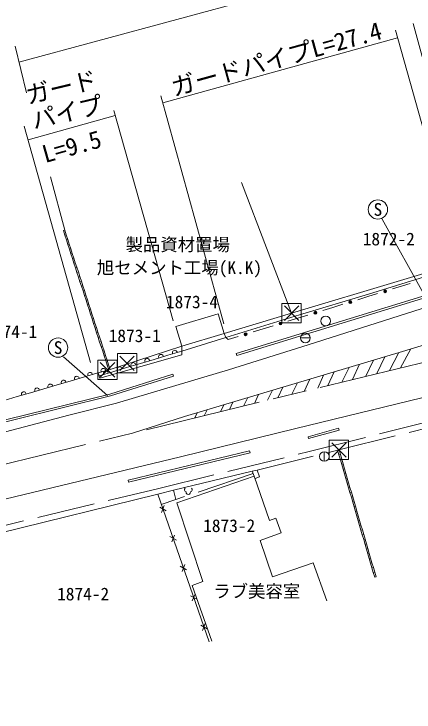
# Model space of a CAD drawing. Units: millimetres, scale not verified. Extents: x 40000 to 680000, y 20000 to 380000.
# Drawn here: x 199971 to 241381, y 264474 to 336778 of the extents above; entities that cross this region are included whole.
import ezdxf
from ezdxf.enums import TextEntityAlignment as Align

# ---------------------------------------------------------------- set-up
doc = ezdxf.new("R2010")
doc.units = ezdxf.units.MM
doc.header["$LTSCALE"] = 1000
doc.linetypes.add('CHAIN', pattern=[18.5, 12, -1.5, 3.5, -1.5])
doc.linetypes.add('DASHED', pattern=[7.5, 6, -1.5])
for name, color, linetype, lineweight in [('M-BGD', 7, 'Continuous', 13), ('M-BGD-EXST', 7, 'Continuous', 13), ('M-BMK', 2, 'CHAIN', 13), ('M-STR-HTXT', 7, 'Continuous', 13), ('M-STR-STRC', 7, 'Continuous', 13)]:
    doc.layers.add(name, color=color, linetype=linetype, lineweight=lineweight)
doc.layers.add('M-BMK-HTXT', color=7, linetype='Continuous')
doc.styles.add('ＭＳ ゴシック', font='')
doc.styles.get('ＭＳ ゴシック').set_extended_font_data('MS Gothic')

msp = doc.modelspace()

# ---------------------------------------------------------------- linework, layer by layer
at = {"layer": 'M-BGD'}
for p, q in [((205226, 314380), (203736, 319919)), ((205083, 314334), (205226, 314380)), ((205240, 313853), (205083, 314334)), ((205382, 313900), (205226, 314380)), ((205240, 313853), (205382, 313900)), ((205396, 313373), (205240, 313853)), ((205539, 313419), (205382, 313900)), ((205396, 313373), (205539, 313419)), ((205553, 312892), (205396, 313373)), ((205695, 312939), (205539, 313419)), ((205553, 312892), (205695, 312939)), ((205709, 312412), (205553, 312892)), ((205852, 312458), (205695, 312939)), ((205709, 312412), (205852, 312458)), ((205866, 311931), (205709, 312412)), ((206008, 311978), (205852, 312458)), ((205866, 311931), (206008, 311978)), ((206022, 311451), (205866, 311931)), ((206165, 311497), (206008, 311978)), ((206022, 311451), (206165, 311497)), ((206179, 310970), (206022, 311451)), ((206321, 311016), (206165, 311497)), ((206179, 310970), (206321, 311016)), ((206335, 310489), (206179, 310970)), ((206478, 310536), (206321, 311016)), ((206335, 310489), (206478, 310536)), ((206492, 310009), (206335, 310489)), ((206635, 310055), (206478, 310536)), ((206492, 310009), (206635, 310055)), ((206648, 309528), (206492, 310009)), ((206791, 309575), (206635, 310055)), ((206648, 309528), (206791, 309575)), ((206805, 309048), (206648, 309528)), ((206948, 309094), (206791, 309575)), ((206805, 309048), (206948, 309094)), ((206961, 308567), (206805, 309048)), ((207104, 308614), (206948, 309094)), ((240194, 308613), (240998, 308855)), ((206961, 308567), (207104, 308614)), ((207118, 308087), (206961, 308567)), ((207261, 308133), (207104, 308614)), ((207118, 308087), (207261, 308133)), ((207275, 307606), (207118, 308087)), ((207417, 307653), (207261, 308133)), ((240194, 308613), (239163, 308294)), ((207275, 307606), (207417, 307653)), ((207431, 307126), (207275, 307606)), ((207574, 307172), (207417, 307653)), ((236584, 307499), (235552, 307180)), ((236584, 307499), (237615, 307817)), ((207431, 307126), (207574, 307172)), ((207588, 306645), (207431, 307126)), ((207730, 306691), (207574, 307172)), ((207588, 306645), (207730, 306691)), ((207744, 306164), (207588, 306645)), ((207887, 306211), (207730, 306691)), ((232974, 306385), (234005, 306703)), ((207744, 306164), (207887, 306211)), ((207901, 305684), (207744, 306164)), ((208043, 305730), (207887, 306211)), ((232974, 306385), (231942, 306067)), ((207901, 305684), (208043, 305730)), ((208057, 305203), (207901, 305684)), ((208200, 305250), (208043, 305730)), ((208057, 305203), (208200, 305250)), ((208214, 304723), (208057, 305203)), ((208356, 304769), (208200, 305250)), ((229363, 305271), (228332, 304953)), ((229363, 305271), (230395, 305589)), ((208214, 304723), (208356, 304769)), ((208370, 304242), (208214, 304723)), ((208513, 304289), (208356, 304769)), ((225753, 304157), (226784, 304475)), ((208370, 304242), (208513, 304289)), ((208527, 303762), (208370, 304242)), ((208669, 303808), (208513, 304289)), ((208527, 303762), (208669, 303808)), ((208683, 303281), (208527, 303762)), ((208826, 303328), (208669, 303808)), ((217339, 302358), (221733, 303688)), ((221733, 303688), (221889, 303260)), ((225753, 304157), (224721, 303839)), ((208683, 303281), (208826, 303328)), ((208840, 302801), (208683, 303281)), ((208982, 302847), (208826, 303328)), ((221889, 303260), (222142, 303043)), ((222142, 303043), (223174, 303361)), ((208840, 302801), (208982, 302847)), ((208996, 302320), (208840, 302801)), ((209139, 302366), (208982, 302847)), ((208996, 302320), (209139, 302366)), ((209153, 301839), (208996, 302320)), ((209295, 301886), (209139, 302366)), ((209922, 299964), (217339, 302358)), ((217339, 302358), (217344, 301476)), ((209153, 301839), (209295, 301886)), ((209309, 301359), (209153, 301839)), ((209452, 301405), (209295, 301886)), ((215914, 301430), (217342, 301856)), ((222976, 301608), (223035, 301417)), ((217344, 301476), (208854, 299039)), ((209309, 301359), (209452, 301405)), ((209466, 300878), (209309, 301359)), ((209609, 300925), (209452, 301405)), ((209466, 300878), (209609, 300925)), ((209622, 300398), (209466, 300878)), ((209765, 300444), (209609, 300925)), ((213059, 300578), (214487, 301004)), ((214487, 301004), (215914, 301430)), ((209622, 300398), (209765, 300444)), ((209779, 299917), (209622, 300398)), ((209922, 299964), (209765, 300444)), ((210205, 299726), (211632, 300152)), ((211632, 300152), (213059, 300578)), ((208549, 299561), (207177, 299158)), ((209922, 299964), (208549, 299561)), ((208854, 299039), (208688, 299601)), ((208777, 299300), (210205, 299726)), ((209779, 299917), (209922, 299964)), ((216423, 299459), (216483, 299268)), ((205805, 298754), (204433, 298351)), ((207177, 299158), (205805, 298754)), ((203061, 297948), (201689, 297545)), ((204433, 298351), (203061, 297948)), ((201689, 297545), (200317, 297142)), ((200317, 297142), (198945, 296739)), ((230413, 292987), (233573, 293861)), ((230467, 292794), (233626, 293668)), ((233573, 293861), (233626, 293668)), ((230413, 292987), (230467, 292794)), ((211782, 288482), (224357, 291518)), ((224357, 291518), (224404, 291324)), ((233612, 291098), (233470, 291586)), ((233756, 291140), (233616, 291621)), ((211829, 288288), (224404, 291324)), ((233756, 291140), (233612, 291098)), ((233754, 290611), (233612, 291098)), ((233898, 290653), (233756, 291140)), ((233898, 290653), (233754, 290611)), ((233896, 290124), (233754, 290611)), ((234040, 290166), (233896, 290124)), ((234039, 289637), (233896, 290124)), ((234040, 290166), (233898, 290653)), ((234183, 289679), (234040, 290166)), ((216479, 287447), (224636, 289429)), ((225131, 289533), (224636, 289429)), ((224835, 288890), (224636, 289429)), ((225390, 288829), (225131, 289533)), ((234183, 289679), (234039, 289637)), ((234181, 289150), (234039, 289637)), ((234325, 289192), (234183, 289679)), ((224921, 288657), (225390, 288829)), ((234325, 289192), (234181, 289150)), ((234323, 288663), (234181, 289150)), ((234467, 288705), (234323, 288663)), ((234465, 288176), (234323, 288663)), ((234467, 288705), (234325, 289192)), ((234609, 288218), (234467, 288705)), ((211782, 288482), (211829, 288288)), ((234609, 288218), (234465, 288176)), ((234607, 287689), (234465, 288176)), ((234751, 287731), (234609, 288218)), ((234751, 287731), (234607, 287689)), ((234749, 287201), (234607, 287689)), ((234893, 287243), (234749, 287201)), ((234892, 286714), (234749, 287201)), ((234893, 287243), (234751, 287731)), ((235036, 286756), (234893, 287243)), ((195225, 282214), (214857, 287036)), ((220168, 271754), (214857, 287036)), ((235036, 286756), (234892, 286714)), ((235034, 286227), (234892, 286714)), ((235178, 286269), (235036, 286756)), ((215718, 285320), (215058, 285696)), ((215246, 285156), (215530, 285860)), ((235178, 286269), (235034, 286227)), ((235176, 285740), (235034, 286227)), ((235320, 285782), (235176, 285740)), ((235318, 285253), (235176, 285740)), ((235320, 285782), (235178, 286269)), ((235462, 285295), (235320, 285782)), ((235462, 285295), (235318, 285253)), ((235460, 284766), (235318, 285253)), ((235604, 284808), (235462, 285295)), ((235604, 284808), (235460, 284766)), ((235603, 284279), (235460, 284766)), ((235747, 284321), (235603, 284279)), ((235745, 283792), (235603, 284279)), ((235747, 284321), (235604, 284808)), ((235889, 283834), (235747, 284321)), ((235889, 283834), (235745, 283792)), ((235887, 283304), (235745, 283792)), ((236031, 283346), (235889, 283834)), ((216308, 282099), (216592, 282804)), ((236031, 283346), (235887, 283304)), ((236029, 282817), (235887, 283304)), ((236173, 282859), (236029, 282817)), ((236171, 282330), (236029, 282817)), ((236173, 282859), (236031, 283346)), ((236315, 282372), (236173, 282859)), ((216780, 282263), (216120, 282639)), ((236315, 282372), (236171, 282330)), ((236314, 281843), (236171, 282330)), ((236458, 281885), (236315, 282372)), ((236458, 281885), (236314, 281843)), ((236456, 281356), (236314, 281843)), ((236600, 281398), (236456, 281356)), ((236598, 280869), (236456, 281356)), ((236600, 281398), (236458, 281885)), ((236742, 280911), (236600, 281398)), ((236742, 280911), (236598, 280869)), ((236740, 280382), (236598, 280869)), ((236884, 280424), (236742, 280911)), ((236884, 280424), (236740, 280382)), ((236882, 279895), (236740, 280382)), ((237026, 279937), (236882, 279895)), ((237025, 279407), (236882, 279895)), ((237026, 279937), (236884, 280424)), ((237169, 279449), (237026, 279937)), ((217842, 279207), (217182, 279583)), ((217370, 279043), (217655, 279747)), ((237169, 279449), (237025, 279407)), ((237167, 278920), (237025, 279407)), ((237311, 278962), (237169, 279449)), ((237311, 278962), (237167, 278920)), ((237309, 278433), (237167, 278920)), ((237453, 278475), (237309, 278433)), ((237453, 278475), (237311, 278962)), ((218905, 276151), (218245, 276527)), ((218432, 275986), (218717, 276691)), ((219967, 273094), (219307, 273470)), ((219494, 272930), (219779, 273634))]:
    msp.add_line(p, q, dxfattribs=at)
at = {"layer": 'M-BGD', "linetype": 'DASHED'}
for p, q in [((221116, 305726), (216722, 304397)), ((221733, 303688), (221116, 305726)), ((216722, 304397), (217339, 302358)), ((217342, 301856), (221889, 303260)), ((224725, 289187), (216723, 286478))]:
    msp.add_line(p, q, dxfattribs=at)
at = {"layer": 'M-BGD'}
for points in [[(257851, 331711), (260016, 324606), (260244, 323465), (260230, 322282), (260202, 321044), (259882, 319889), (259409, 318776), (258811, 317677), (257962, 316634), (257280, 315868), (256084, 315006), (254971, 314338), (253468, 313517), (251632, 312613), (249239, 311750), (247819, 311166), (243479, 309858), (236661, 307771), (229524, 305615), (221889, 303260)], [(228711, 305788), (239969, 309166), (246521, 311127), (248571, 311907), (251157, 312865), (253667, 314062), (255685, 315215), (257030, 316204), (257910, 317156), (258457, 317941), (259017, 318988), (259493, 320262), (259754, 321511), (259778, 322725), (259731, 324010), (259267, 325628), (257425, 331770)], [(222976, 301608), (246585, 308846), (250020, 309947), (251988, 310628), (254129, 311647), (255817, 312623), (257478, 313662), (258651, 314468), (259791, 315594), (260668, 316676), (261383, 317887), (261805, 318906), (262124, 319993), (262212, 321059)], [(223035, 301417), (246644, 308656), (250084, 309757), (252064, 310442), (254223, 311469), (255920, 312452), (257587, 313494), (258778, 314313), (259940, 315460), (260833, 316561), (261563, 317797), (261994, 318839), (262322, 319956), (262411, 321043)], [(221733, 303688), (228711, 305788), (223534, 319321)], [(194866, 293700), (209908, 297405), (216423, 299459)], [(194914, 293506), (209962, 297212), (216483, 299268)], [(232345, 275987), (230926, 279943), (226739, 278470), (225463, 282228), (227642, 283036), (227070, 284570), (226425, 284304), (224835, 288890), (216839, 286136), (219510, 277992), (218431, 277596), (220468, 271798)], [(214857, 287036), (216479, 287447), (216723, 286478), (215223, 285983)]]:
    msp.add_lwpolyline(points, dxfattribs=at)
at = {"layer": 'M-BGD', "linetype": 'DASHED'}
for points in [[(195134, 282875), (214826, 287602), (230530, 291451), (247640, 295741), (266385, 300231), (279187, 303374), (285666, 304855), (289256, 305783)], [(225131, 289533), (233608, 291620), (249047, 295470)]]:
    msp.add_lwpolyline(points, dxfattribs=at)
at = {"layer": 'M-BGD'}
for centre, radius in [((238389, 308056), 150), ((238389, 308056), 99), ((238389, 308056), 49), ((234779, 306942), 150), ((234779, 306942), 99), ((234779, 306942), 49), ((231168, 305828), 150), ((231168, 305828), 99), ((231168, 305828), 49), ((227558, 304714), 150), ((227558, 304714), 99), ((227558, 304714), 49), ((223948, 303600), 150), ((223948, 303600), 99), ((223948, 303600), 49)]:
    msp.add_circle(centre, radius, dxfattribs=at)
for centre, radius, start, end in [((215187, 301262), 253, 5.84243, 207.39492), ((216615, 301688), 253, 5.84088, 207.39493), ((213760, 300836), 253, 5.84088, 207.39493), ((210905, 299984), 253, 5.8419, 207.39324), ((212332, 300410), 253, 5.84243, 207.39492), ((207848, 299412), 245, 3.30265, 209.43709), ((209220, 299815), 245, 3.30339, 209.43703), ((209477, 299558), 253, 5.84141, 207.39661), ((205104, 298606), 245, 3.30391, 209.43583), ((206476, 299009), 245, 3.30391, 209.43583), ((202359, 297800), 245, 3.30339, 209.43703), ((203732, 298203), 245, 3.30398, 209.43874), ((200987, 297397), 245, 3.3045, 209.43754)]:
    msp.add_arc(centre, radius, start, end, dxfattribs=at)
at = {"layer": 'M-BGD-EXST'}
for p, q in [((238093, 315529), (242525, 307525)), ((227961, 305038), (229461, 306538)), ((227961, 306538), (229461, 305038)), ((229639, 303221), (230639, 303221)), ((205095, 301280), (209652, 297258)), ((210923, 299848), (212423, 301348)), ((210923, 301348), (212423, 299848)), ((208895, 299172), (210395, 300672)), ((208895, 300672), (210395, 299172)), ((232858, 290870), (234358, 292370)), ((232858, 292370), (234358, 290870)), ((232095, 291442), (232095, 290442))]:
    msp.add_line(p, q, dxfattribs=at)
for points in [[(227711, 304788), (229711, 304788), (229711, 306788), (227711, 306788)], [(210673, 299598), (212673, 299598), (212673, 301598), (210673, 301598)], [(208645, 298922), (210645, 298922), (210645, 300922), (208645, 300922)], [(232608, 290620), (234608, 290620), (234608, 292620), (232608, 292620)]]:
    msp.add_lwpolyline(points, close=True, dxfattribs=at)
for centre, radius in [((237640, 316528), 1000), ((232231, 304976), 500), ((230139, 303221), 500), ((204537, 302218), 1000), ((232095, 290942), 500)]:
    msp.add_circle(centre, radius, dxfattribs=at)
for centre, radius, start, end in [((217843, 287494), 230, 130.60021, 257.47228), ((218013, 287215), 226, 166.31445, 13.68555), ((218183, 287494), 230, 282.52772, 49.39979)]:
    msp.add_arc(centre, radius, start, end, dxfattribs=at)
at = {"layer": 'M-BMK'}
msp.add_line((261297, 305317), (165466, 281961), dxfattribs=at)
at = {"layer": 'M-STR-HTXT'}
for p, q in [((254414, 346426), (200490, 331770)), ((247160, 314070), (241290, 335776)), ((239463, 335083), (245785, 312480)), ((215385, 327577), (239683, 334295)), ((201265, 328612), (200083, 333432)), ((221687, 304681), (215186, 328299)), ((201438, 323726), (210449, 326257)), ((210304, 326773), (216466, 304993)), ((207888, 300674), (201038, 325156))]:
    msp.add_line(p, q, dxfattribs=at)
msp.add_arc((360037, -246800), 516156, 85.11806, 107.98408, dxfattribs=at)
at = {"layer": 'M-STR-STRC'}
for p, q in [((239816, 301712), (238835, 299843)), ((241051, 302083), (239981, 300122)), ((237198, 300930), (236386, 299246)), ((238357, 301276), (237521, 299523)), ((234663, 300173), (233901, 298640)), ((235739, 300494), (234999, 298908)), ((232009, 299381), (231412, 298034)), ((233124, 299714), (232468, 298291)), ((230600, 298960), (230005, 297691)), ((227797, 298123), (227283, 297027)), ((229310, 298575), (228746, 297384)), ((225290, 297375), (224870, 296439)), ((226731, 297805), (226213, 296767)), ((222628, 296581), (222297, 295812)), ((224194, 297048), (223736, 296163)), ((219965, 295786), (219660, 295170)), ((221680, 296298), (221338, 295578)), ((218946, 295481), (218686, 294932))]:
    msp.add_line(p, q, dxfattribs=at)
for points in [[(212244, 293362), (217626, 295087), (240193, 301824), (249741, 304710), (266605, 309744)], [(180629, 282162), (195276, 285610), (217197, 290901), (229155, 293837), (243477, 297328), (257006, 300553), (270951, 303966), (281516, 306580), (289771, 308437)], [(243740, 306756), (230426, 302498), (222174, 299914), (214163, 297536), (210571, 296477), (205661, 295211), (199097, 293505), (194109, 292290), (186693, 290482), (177131, 288130), (166381, 285520), (155993, 283039), (144467, 280248), (126120, 275726), (104180, 270480), (93249, 267767), (75986, 263632), (66676, 261362)]]:
    msp.add_lwpolyline(points, dxfattribs=at)

# ---------------------------------------------------------------- texts
at = {"layer": 'M-BGD-EXST', "style": 'ＭＳ ゴシック'}
for p in [(237640, 316528), (204537, 302218)]:
    msp.add_text('S', height=1320, dxfattribs=at).set_placement(p, align=Align.MIDDLE_CENTER)
at = {"layer": 'M-BMK-HTXT', "style": 'ＭＳ ゴシック'}
for s, p in [('1872-2', (238767, 313468)), ('製品資材置場', (216923, 312894)), ('旭セメント工場(K.K)', (217107, 310497)), ('1873-4', (218396, 306956)), ('1874-1', (199695, 303867)), ('1873-1', (212469, 303450)), ('1873-2', (222248, 283778)), ('ラブ美容室', (225099, 276991)), ('1874-2', (207131, 276701))]:
    msp.add_text(s, height=1320, dxfattribs=at).set_placement(p, align=Align.MIDDLE_CENTER)
at = {"layer": 'M-STR-HTXT', "style": 'ＭＳ ゴシック'}
for s, rotation, p in [('ガードパイプL=27.4', 15.458, (227133, 332122)), ('ガード', 13.401, (204865, 329187)), ('パイプ', 13.402, (205476, 326592)), ('L=9.5', 15.693, (205949, 323056))]:
    msp.add_text(s, height=1833, rotation=rotation, dxfattribs=at).set_placement(p, align=Align.MIDDLE_CENTER)

doc.saveas('drawing.dxf')
